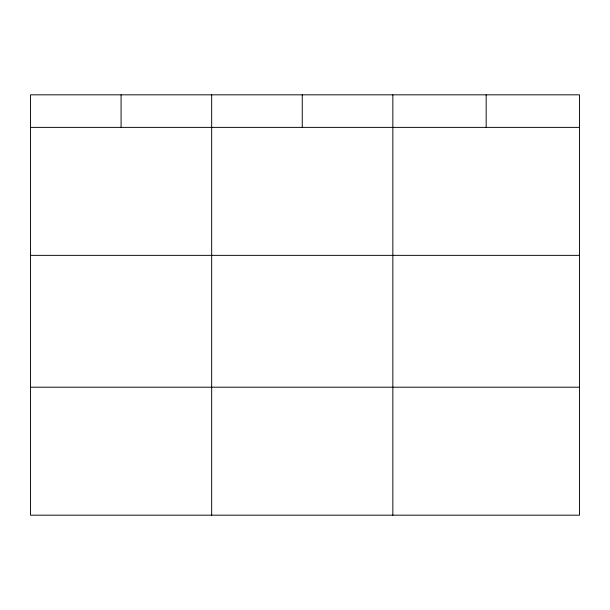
<?xml version="1.0" encoding="UTF-8"?>
<svg xmlns="http://www.w3.org/2000/svg" width="610" height="610" viewBox="0 0 610 610"><rect width="100%" height="100%" fill="white"/><g stroke="black" fill="none" stroke-linecap="round" stroke-linejoin="round"><path stroke-width="0.91" d="M579.5 127.376L579.5 515.175L30.5 515.175L30.5 94.825L579.5 94.825L579.5 127.376L30.5 127.376M30.5 255.354L579.5 255.354M30.5 387.205L579.5 387.205M486.17 94.825L486.17 127.376M392.84 94.825L392.84 515.175M302.255 94.825L302.255 127.376M211.67 94.825L211.67 515.175M121.085 94.825L121.085 127.376"/></g></svg>
